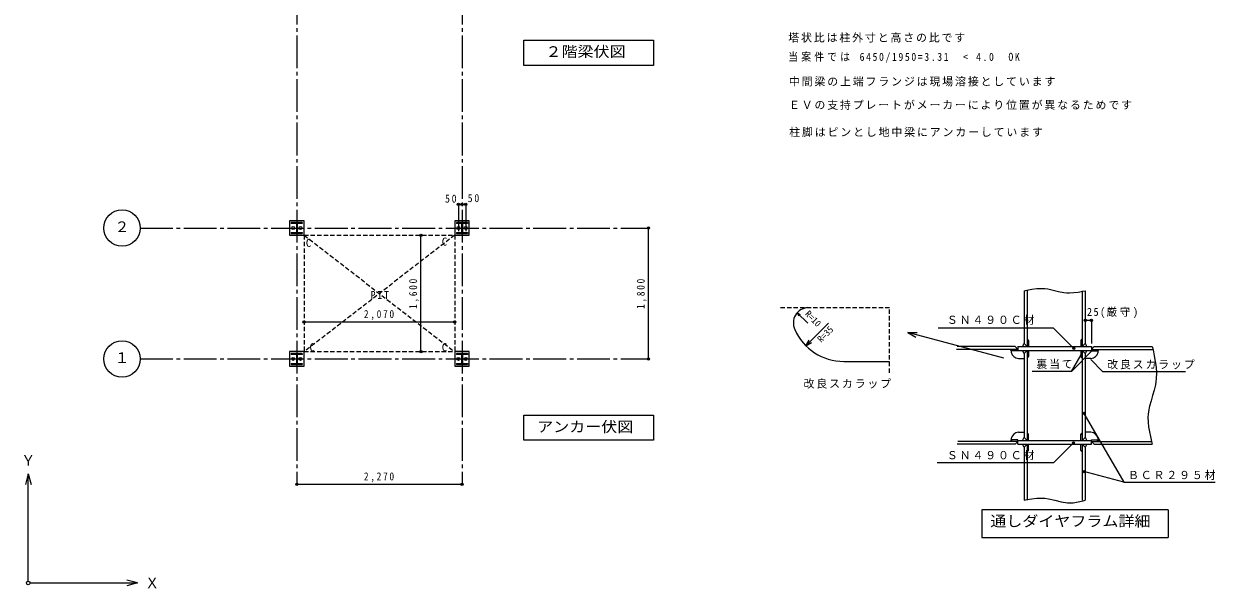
# Model space of a CAD drawing. Units: millimetres on the paper, enlarged 30 times, with parts at other scales. Extents: x -8068 to 8572, y -4816 to 5478.
# Drawn here: x -8068 to 1751, y -4783 to -127 of the extents above; entities that cross this region are included whole.
import ezdxf
from ezdxf.enums import TextEntityAlignment as Align

# ---------------------------------------------------------------- set-up
doc = ezdxf.new("R2010")
doc.units = ezdxf.units.MM
doc.header["$LTSCALE"] = 30
doc.header["$PDMODE"] = 32
doc.header["$PDSIZE"] = 18
doc.linetypes.add('CHAIN2', pattern=[12, 9, -1, 1, -1])
doc.linetypes.add('DASHED1', pattern=[1.8, 1.2, -0.6])
for name, color, linetype, lineweight in [('0-0_芯', 4, 'CHAIN2', 18), ('0-1_躯体', 7, 'Continuous', 25), ('0-2_サッシ', 7, 'Continuous', 25), ('0-3_間仕切り', 7, 'Continuous', 18)]:
    doc.layers.add(name, color=color, linetype=linetype, lineweight=lineweight)
doc.styles.add('ＭＳ ゴシック', font='')
doc.styles.get('ＭＳ ゴシック').set_extended_font_data('MS Gothic')

msp = doc.modelspace()

# ---------------------------------------------------------------- linework, layer by layer
at = {"layer": '0-0_芯'}
for p, q in [((-5817.92, 5178.04), (-5817.92, -3925.31)), ((-4455.92, 5178.04), (-4455.92, -3925.31)), ((-7108.31, -1811.46), (-2918.62, -1811.46)), ((-7108.31, -2891.46), (-2918.62, -2891.46))]:
    msp.add_line(p, q, dxfattribs=at)
at = {"layer": '0-0_芯', "linetype": 'Continuous'}
for points in [[(-3946.39, -262.05), (-2878.67, -262.05), (-2878.67, -470.26), (-3946.39, -470.26)], [(-3946.39, -3354.81), (-2878.67, -3354.81), (-2878.67, -3563.02), (-3946.39, -3563.02)]]:
    msp.add_lwpolyline(points, close=True, dxfattribs=at)
at = {"layer": '0-1_躯体'}
for p, q in [((-5772.92, -1766.46), (-5862.92, -1766.46)), ((-5862.92, -1766.46), (-5862.92, -1773.66)), ((-5772.92, -1766.46), (-5772.92, -1773.66)), ((-4410.92, -1766.46), (-4500.92, -1766.46)), ((-4500.92, -1766.46), (-4500.92, -1773.66)), ((-4410.92, -1766.46), (-4410.92, -1773.66)), ((-5772.92, -1773.66), (-5862.92, -1773.66)), ((-5862.92, -1849.26), (-5772.92, -1849.26)), ((-5862.92, -1849.26), (-5862.92, -1856.46)), ((-5862.92, -1856.46), (-5772.92, -1856.46)), ((-5821.52, -1773.66), (-5821.52, -1849.26)), ((-5814.32, -1773.66), (-5814.32, -1849.26)), ((-5772.92, -1849.26), (-5772.92, -1856.46)), ((-4410.92, -1773.66), (-4500.92, -1773.66)), ((-4500.92, -1849.26), (-4410.92, -1849.26)), ((-4500.92, -1849.26), (-4500.92, -1856.46)), ((-4500.92, -1856.46), (-4410.92, -1856.46)), ((-4459.52, -1773.66), (-4459.52, -1849.26)), ((-4452.32, -1773.66), (-4452.32, -1849.26)), ((-4410.92, -1849.26), (-4410.92, -1856.46)), ((-5772.92, -2846.46), (-5862.92, -2846.46)), ((-5862.92, -2846.46), (-5862.92, -2853.66)), ((-5772.92, -2846.46), (-5772.92, -2853.66)), ((-4410.92, -2846.46), (-4500.92, -2846.46)), ((-4500.92, -2846.46), (-4500.92, -2853.66)), ((-4410.92, -2846.46), (-4410.92, -2853.66)), ((-5772.92, -2853.66), (-5862.92, -2853.66)), ((-5862.92, -2929.26), (-5772.92, -2929.26)), ((-5862.92, -2929.26), (-5862.92, -2936.46)), ((-5862.92, -2936.46), (-5772.92, -2936.46)), ((-5821.52, -2853.66), (-5821.52, -2929.26)), ((-5814.32, -2853.66), (-5814.32, -2929.26)), ((-5772.92, -2929.26), (-5772.92, -2936.46)), ((-4410.92, -2853.66), (-4500.92, -2853.66)), ((-4500.92, -2929.26), (-4410.92, -2929.26)), ((-4500.92, -2929.26), (-4500.92, -2936.46)), ((-4500.92, -2936.46), (-4410.92, -2936.46)), ((-4459.52, -2853.66), (-4459.52, -2929.26)), ((-4452.32, -2853.66), (-4452.32, -2929.26)), ((-4410.92, -2929.26), (-4410.92, -2936.46))]:
    msp.add_line(p, q, dxfattribs=at)
for points in [[(-5877.92, -1871.46), (-5757.92, -1871.46), (-5757.92, -1751.46), (-5877.92, -1751.46)], [(-4515.92, -1871.46), (-4395.92, -1871.46), (-4395.92, -1751.46), (-4515.92, -1751.46)], [(-5877.92, -2951.46), (-5757.92, -2951.46), (-5757.92, -2831.46), (-5877.92, -2831.46)], [(-4515.92, -2951.46), (-4395.92, -2951.46), (-4395.92, -2831.46), (-4515.92, -2831.46)]]:
    msp.add_lwpolyline(points, close=True, dxfattribs=at)
for centre in [(-5847.92, -1811.46), (-5787.92, -1811.46), (-4485.92, -1811.46), (-4425.92, -1811.46), (-5847.92, -2891.46), (-5787.92, -2891.46), (-4485.92, -2891.46), (-4425.92, -2891.46)]:
    msp.add_circle(centre, 12, dxfattribs=at)
at = {"layer": '0-2_サッシ', "color": 4, "lineweight": 18}
for p, q in [((-4485.92, -1616.25), (-4485.92, -1838.15)), ((-4425.92, -1616.25), (-4425.92, -1838.15)), ((-1606.65, -2596.96), (-1692.96, -2510.66)), ((-1692.96, -2510.66), (-1668.83, -2524.59)), ((-1692.96, -2510.66), (-1679.03, -2534.79)), ((419.56, -2637.46), (-531.24, -2637.46)), ((586.25, -2804.14), (419.56, -2637.46)), ((-781.45, -2673.61), (-715.98, -2711.41)), ((-1621.8, -2782.62), (-1576.42, -2756.42)), ((743.71, -2817.45), (567.16, -2994)), ((567.16, -2994), (646.29, -2856.94)), ((726.59, -2897.14), (823.45, -2994)), ((567.16, -2994), (243.34, -2994)), ((823.45, -2994), (1506.11, -2994)), ((583.86, -3583.4), (419.56, -3747.69)), ((419.56, -3747.69), (-538.67, -3747.69)), ((997.29, -3908.88), (1751.48, -3908.88)), ((-170.48, -4135.58), (-170.48, -4363.45)), ((1363.47, -4135.58), (-170.48, -4135.58)), ((1363.47, -4135.58), (1363.47, -4363.45)), ((-170.48, -4363.45), (1363.47, -4363.45))]:
    msp.add_line(p, q, dxfattribs=at)
at = {"layer": '0-2_サッシ', "color": 4, "linetype": 'DASHED1', "lineweight": 18}
for p, q in [((-5757.92, -1871.46), (-5757.92, -2831.46)), ((-5757.92, -1871.46), (-4515.92, -2831.46)), ((-4515.92, -1871.46), (-4515.92, -2831.46)), ((-5757.92, -2831.46), (-4515.92, -2831.46))]:
    msp.add_line(p, q, dxfattribs=at)
at = {"layer": '0-2_サッシ'}
for p, q in [((176.6, -2328.51), (176.6, -2765.18)), ((200.79, -2328.51), (200.79, -2789.37)), ((656.41, -2328.51), (656.41, -2789.37)), ((680.6, -2328.51), (680.6, -2765.18)), ((212.89, -2738.97), (200.79, -2738.97)), ((212.89, -2738.97), (212.89, -2789.37)), ((644.31, -2738.97), (656.41, -2738.97)), ((644.31, -2738.97), (644.31, -2789.37)), ((126.2, -2813.57), (-381.37, -2813.57)), ((75.8, -2813.57), (75.8, -2825.33)), ((75.8, -2813.57), (75.8, -2825.33)), ((126.2, -2789.37), (731, -2789.37)), ((200.79, -2789.37), (176.6, -2765.18)), ((200.79, -2821.63), (176.6, -2845.82)), ((176.6, -2845.82), (176.6, -3539.33)), ((200.79, -2821.63), (200.79, -3563.52)), ((212.89, -2821.63), (212.89, -2872.03)), ((644.31, -2821.63), (644.31, -2872.03)), ((656.41, -2789.37), (680.6, -2765.18)), ((656.41, -2821.63), (656.41, -3563.52)), ((656.41, -2821.63), (680.6, -2845.82)), ((680.6, -2845.82), (680.6, -3539.33)), ((731, -2789.37), (731, -2821.63)), ((731, -2813.57), (1238.57, -2813.57)), ((781.4, -2813.57), (781.4, -2825.33)), ((781.4, -2813.57), (781.4, -2825.33)), ((-1310.15, -2911.6), (-932.58, -2911.6)), ((130.61, -2889.07), (176.6, -2889.07)), ((212.89, -2872.03), (200.79, -2872.03)), ((644.31, -2872.03), (656.41, -2872.03)), ((726.59, -2889.07), (680.6, -2889.07)), ((130.61, -3496.07), (176.6, -3496.07)), ((212.89, -3513.12), (200.79, -3513.12)), ((212.89, -3563.52), (212.89, -3513.12)), ((644.31, -3513.12), (656.41, -3513.12)), ((644.31, -3563.52), (644.31, -3513.12)), ((726.59, -3496.07), (680.6, -3496.07)), ((126.2, -3571.58), (-370.04, -3571.58)), ((75.8, -3571.58), (75.8, -3559.82)), ((75.8, -3571.58), (75.8, -3559.82)), ((126.2, -3595.77), (731, -3595.77)), ((200.79, -3563.52), (176.6, -3539.33)), ((200.79, -3595.77), (200.79, -4056.63)), ((212.89, -3646.17), (212.89, -3595.77)), ((644.31, -3646.17), (644.31, -3595.77)), ((656.41, -3563.52), (680.6, -3539.33)), ((656.41, -3595.77), (656.41, -4056.63)), ((731, -3595.77), (731, -3563.52)), ((731, -3571.58), (1227.24, -3571.58)), ((781.4, -3571.58), (781.4, -3559.82)), ((781.4, -3571.58), (781.4, -3559.82)), ((212.89, -3646.17), (200.79, -3646.17)), ((644.31, -3646.17), (656.41, -3646.17)), ((-8031.27, -3839.98), (-8054.56, -3926.92)), ((-8031.27, -3839.98), (-8007.97, -3926.92)), ((-8031.27, -4724.98), (-8031.27, -3839.98)), ((-8016.27, -4739.98), (-7131.27, -4739.98)), ((-7131.27, -4739.98), (-7218.2, -4716.69)), ((-7131.27, -4739.98), (-7218.2, -4763.28))]:
    msp.add_line(p, q, dxfattribs=at)
at = {"layer": '0-2_サッシ', "linetype": 'DASHED1'}
for p in [(-1831.24, -2468.35), (-932.58, -3005.2)]:
    msp.add_line(p, (-932.58, -2468.35), dxfattribs=at)
at = {"layer": '0-2_サッシ', "color": 4, "linetype": 'DASHED1', "lineweight": 18}
msp.add_lwpolyline([(-5757.92, -1871.46), (-4515.92, -1871.46), (-5757.92, -2831.46)], dxfattribs=at)
at = {"layer": '0-2_サッシ'}
for points in [[(176.6, -2328.51), (200.47, -2323.71), (241.6, -2316.22), (282.64, -2310.93), (323.53, -2309.25), (347.15, -2310.47), (372.68, -2313.85), (416.55, -2323.14), (460.36, -2333.91), (504.23, -2342.78), (529.77, -2345.71), (550.67, -2346.43), (586.84, -2344.5), (623.13, -2339.58), (659.49, -2332.82), (680.6, -2328.51)], [(126.2, -2813.57), (102.01, -2789.37), (-376.1, -2789.37)], [(126.2, -2821.63), (126.2, -2825.33), (75.8, -2825.33)], [(126.2, -2789.37), (126.2, -2821.63), (731, -2821.63)], [(731, -2813.57), (755.19, -2789.37), (1233.29, -2789.37)], [(731, -2821.63), (731, -2825.33), (781.4, -2825.33)], [(1233.29, -2789.37), (1239.31, -2816.98), (1249.18, -2864.55), (1257.65, -2912.04), (1263.84, -2959.38), (1266.85, -3006.53), (1265.81, -3053.43), (1263, -3080.5), (1258.74, -3105.95), (1248.52, -3149.67), (1236.09, -3193.23), (1223.14, -3236.73), (1211.35, -3280.27), (1202.41, -3323.95), (1199.2, -3349.37), (1197.82, -3372.34), (1198.56, -3412.09), (1202.61, -3452.02), (1209.26, -3492.08), (1217.78, -3532.23), (1227.45, -3572.44), (1233.29, -3595.77)], [(126.2, -3571.58), (102.01, -3595.77), (-376.1, -3595.77)], [(126.2, -3563.52), (126.2, -3559.82), (75.8, -3559.82)], [(126.2, -3595.77), (126.2, -3563.52), (731, -3563.52)], [(200.79, -3595.77), (176.6, -3619.97), (176.6, -4056.63)], [(656.41, -3595.77), (680.6, -3619.97), (680.6, -4056.63)], [(731, -3563.52), (731, -3559.82), (781.4, -3559.82)], [(731, -3571.58), (755.19, -3595.77), (1233.29, -3595.77)], [(176.6, -4056.63), (200.43, -4052.22), (241.51, -4045.35), (282.53, -4040.58), (323.46, -4039.23), (347.15, -4040.54), (377.67, -4044.75), (430.15, -4056.37), (482.48, -4069.09), (534.73, -4077.79), (565.01, -4078.99), (581.12, -4078.08), (608.91, -4074.27), (636.7, -4068.34), (664.48, -4061.1), (680.6, -4056.63)]]:
    msp.add_lwpolyline(points, dxfattribs=at)
at = {"layer": '0-2_サッシ', "color": 4, "lineweight": 18}
for points in [[(-1436.14, -2596.96), (-1621.8, -2782.62), (-1595.6, -2737.24)], [(680.6, -2572.65), (731, -2572.65), (731, -2764.39)], [(8.67, -2885.32), (-781.45, -2673.61), (-705.85, -2673.61)], [(669.14, -3340.51), (997.29, -3908.88), (669.7, -3821.11)]]:
    msp.add_lwpolyline(points, dxfattribs=at)
at = {"layer": '0-2_サッシ'}
msp.add_circle((-8031.27, -4739.98), 15, dxfattribs=at)
for centre, radius, start, end in [((-1599.19, -2594.12), 126, 93.46877, 205.57591), ((-1310.15, -2470.6), 441, 203.83623, 270), ((191.24, -2748.53), 23.66, 23.80862, 66.19135), ((665.96, -2748.53), 23.66, 113.80862, 156.19136), ((81.67, -2807.36), 18.9, 199.17325, 251.90146), ((88.9, -2833.73), 20.16, 149.06233, 187.74303), ((137.25, -2818.83), 70.56, 194.45647, 264.59616), ((194.63, -2786.99), 28.3, 129.59679, 184.8429), ((203.31, -2820.38), 36.89, 181.94809, 223.61295), ((662.56, -2786.99), 28.3, 355.1571, 50.40321), ((653.89, -2820.38), 36.89, 316.38705, 358.05191), ((719.94, -2818.83), 70.56, 275.40384, 345.54352), ((775.53, -2807.36), 18.9, 288.09854, 340.82672), ((768.29, -2833.73), 20.16, 352.25696, 30.93765), ((191.24, -2862.48), 23.66, 293.80862, 336.19136), ((665.96, -2862.48), 23.66, 203.80862, 246.19135), ((137.25, -3566.32), 70.56, 95.40384, 165.54352), ((191.24, -3522.67), 23.66, 23.80862, 66.19135), ((665.96, -3522.67), 23.66, 113.80862, 156.19136), ((719.94, -3566.32), 70.56, 14.45645, 84.59616), ((81.67, -3577.79), 18.9, 108.09853, 160.82672), ((88.9, -3551.42), 20.16, 172.25694, 210.93764), ((194.63, -3598.16), 28.3, 175.1571, 230.40321), ((203.31, -3564.77), 36.89, 136.38705, 178.05191), ((653.89, -3564.77), 36.89, 1.94809, 43.61295), ((662.56, -3598.16), 28.3, 309.59679, 4.8429), ((775.53, -3577.79), 18.9, 19.17326, 71.90146), ((768.29, -3551.42), 20.16, 329.06233, 7.74304), ((191.24, -3636.62), 23.66, 293.80862, 336.19136), ((665.96, -3636.62), 23.66, 203.80862, 246.19135)]:
    msp.add_arc(centre, radius, start, end, dxfattribs=at)
at = {"layer": '0-2_サッシ', "color": 4}
for p in [(680.6, -2572.65), (731, -2572.65), (586.25, -2804.14), (669.14, -3340.51), (583.86, -3583.4), (669.7, -3821.11)]:
    msp.add_point(p, dxfattribs=at)
at = {"layer": '0-3_間仕切り', "color": 4}
for p, q in [((-4485.92, -1616.25), (-4455.92, -1616.25)), ((-4455.92, -1616.25), (-4425.92, -1616.25)), ((-2918.62, -2891.46), (-2918.62, -1811.46)), ((-4794.48, -2831.46), (-4794.48, -1871.46)), ((-5757.92, -2586.02), (-4515.92, -2586.02)), ((-5817.92, -3925.31), (-4455.92, -3925.31))]:
    msp.add_line(p, q, dxfattribs=at)
for centre in [(-7258.31, -1811.46), (-7258.31, -2891.46)]:
    msp.add_circle(centre, 150, dxfattribs=at)
for p in [(-4485.92, -1616.25), (-4455.92, -1616.25), (-4425.92, -1616.25), (-4794.48, -1871.46), (-2918.62, -1811.46), (-5757.92, -2586.02), (-4515.92, -2586.02), (-4794.48, -2831.46), (-2918.62, -2891.46), (-5817.92, -3925.31), (-4455.92, -3925.31)]:
    msp.add_point(p, dxfattribs=at)

# ---------------------------------------------------------------- texts
at = {"layer": '0-2_サッシ', "style": 'ＭＳ ゴシック', "width": 1.1}
for s, p in [('２階梁伏図', (-3767.67, -426.15)), ('アンカー伏図', (-3836.69, -3521.16)), ('通しダイヤフラム詳細', (-102.04, -4299.91))]:
    msp.add_text(s, height=87.98, dxfattribs=at).set_placement(p, align=Align.BOTTOM_LEFT)
at = {"layer": '0-2_サッシ', "style": 'ＭＳ ゴシック'}
for s, height, p in [('２', 87.98, (-7318.31, -1871.46)), ('C', 65.98, (-5743.32, -1986.15)), ('C', 65.98, (-4622.81, -1976.08)), ('１', 87.98, (-7318.31, -2951.46)), ('C', 65.98, (-5713.11, -2847.32)), ('C', 65.98, (-4622.81, -2847.32)), ('Ｙ', 87.98, (-8091.43, -3798.4)), ('Ｘ', 87.98, (-7069.68, -4809.35))]:
    msp.add_text(s, height=height, dxfattribs=at).set_placement(p, align=Align.BOTTOM_LEFT)
at = {"layer": '0-2_サッシ', "color": 4, "style": 'ＭＳ ゴシック'}
for s, rotation, p in [('R=10', 314.061, (-1645.58, -2535.67)), ('R=35', 45, (-1484.19, -2771.33))]:
    msp.add_text(s, height=54.99, rotation=rotation, dxfattribs=at).set_placement(p, align=Align.BOTTOM_LEFT)
at = {"layer": '0-2_サッシ', "char_height": 65.98, "attachment_point": 7, "style": 'ＭＳ ゴシック'}
for s, insert in [('\\T1.17;塔状比は柱外寸と高さの比です', (-1767.08, -281.28)), ('\\T1.32;\\W0.9;当案件では\\~6450/1950=3.31\\~\\~<\\~4.0\\~\\~OK', (-1767.08, -448.2)), ('\\T1.17;中間梁の上端フランジは現場溶接としています', (-1761.86, -643.81)), ('\\T1.17;ＥＶの支持プレートがメーカーにより位置が異なるためです', (-1761.86, -836.82)), ('\\T1.17;柱脚はピンとし地中梁にアンカーしています', (-1759.26, -1061.12)), ('\\T1.38;\\W0.9;PIT', (-5209.61, -2396.76)), ('\\T1.17;ＳＮ４９０Ｃ材', (-459.9, -2609.84)), ('\\T1.27;\\W0.95;25(厳守)', (694.25, -2554.15)), ('\\T1.17;裏当て', (276.86, -2973.87)), ('\\T1.17;改良スカラップ', (861.26, -2977.96)), ('\\T1.17;改良スカラップ', (-1641.06, -3136.21)), ('\\T1.17;ＳＮ４９０Ｃ材', (-459.9, -3726.48)), ('\\T1.17;ＢＣＲ２９５材', (1033.05, -3890.09))]:
    msp.add_mtext(s, dxfattribs=dict(at, insert=insert))
at = {"layer": '0-3_間仕切り', "char_height": 65.98, "attachment_point": 7, "style": 'ＭＳ ゴシック'}
for s, insert in [('\\T1.36;\\W0.9;50', (-4596.15, -1602.72)), ('\\T1.36;\\W0.9;50', (-4409.43, -1598.66)), ('\\T1.38;\\W0.85;2,070', (-5264.42, -2571.02)), ('\\T1.38;\\W0.85;2,270', (-5264.42, -3910.31))]:
    msp.add_mtext(s, dxfattribs=dict(at, insert=insert))
at = {"layer": '0-3_間仕切り', "char_height": 65.98, "attachment_point": 7, "rotation": 90, "style": 'ＭＳ ゴシック'}
for s, insert in [('\\T1.38;\\W0.85;1,600', (-4809.48, -2478.96)), ('\\T1.38;\\W0.85;1,800', (-2933.62, -2478.96))]:
    msp.add_mtext(s, dxfattribs=dict(at, insert=insert))

doc.saveas('drawing.dxf')
